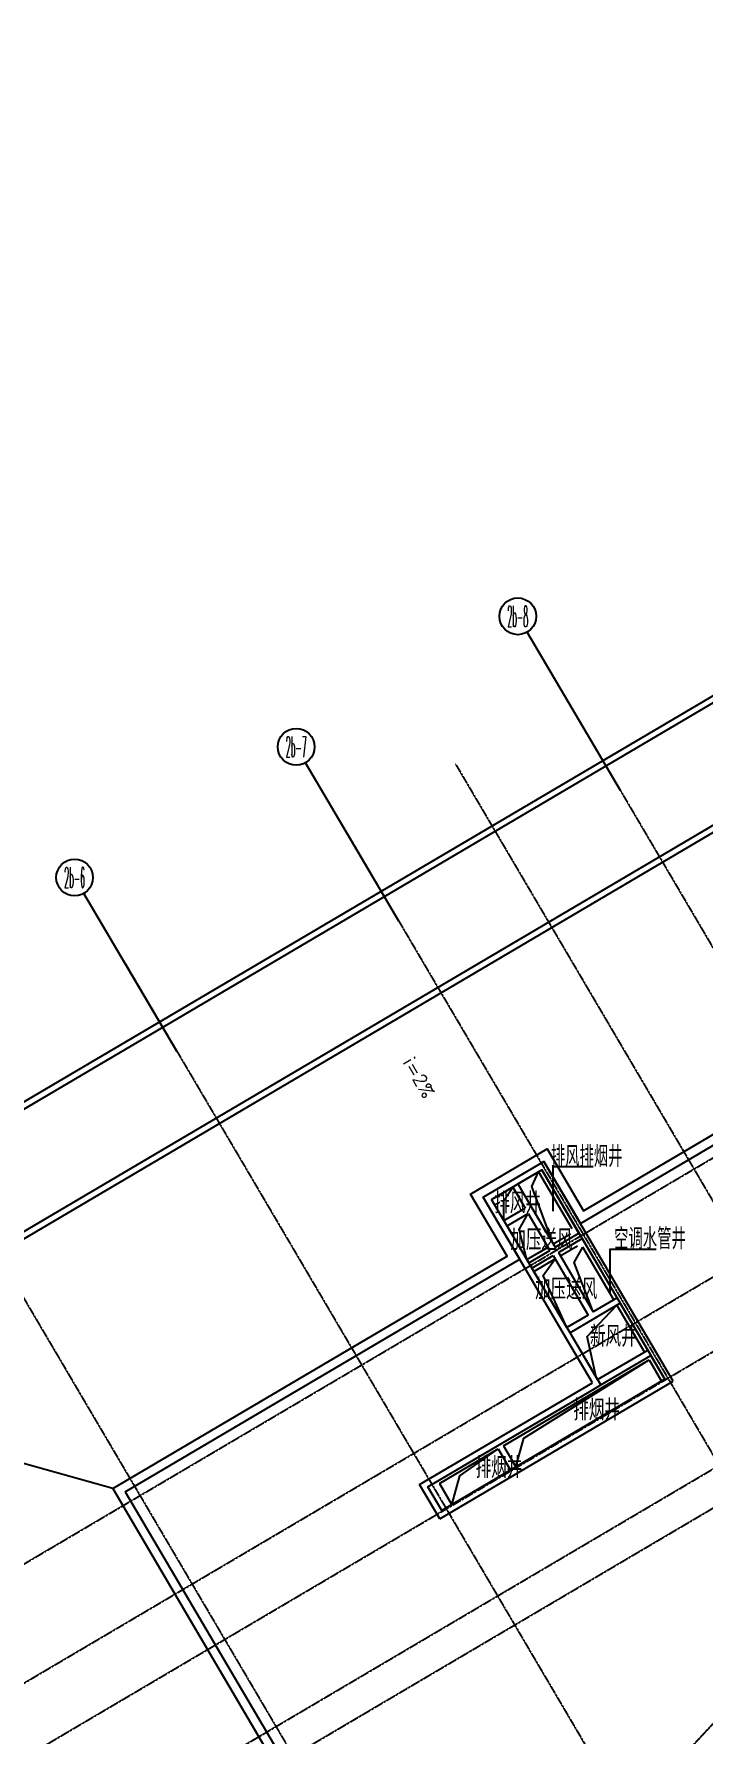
# Model space of a CAD drawing. Header units: metres. Extents: x -728143 to -282297, y 300383 to 505760.
# Drawn here: x -578641 to -556790, y 360524 to 416045 of the extents above; entities that cross this region are included whole.
import ezdxf
from ezdxf.enums import TextEntityAlignment as Align

# ---------------------------------------------------------------- set-up
doc = ezdxf.new("R2010")
doc.units = ezdxf.units.M
doc.linetypes.add('CENTER2', pattern=[2.541, 1.587, -0.318, 0.318, -0.318])
for name, color, linetype in [('AXIS', 3, 'Continuous'), ('AXIS_TEXT', 7, 'Continuous'), ('DOTE', 251, 'CENTER2'), ('J-STAIR', 163, 'Continuous'), ('J-TEXT', 7, 'Continuous'), ('J-WALL', 2, 'Continuous'), ('PUB_TEXT', 7, 'Continuous'), ('S-看线', 5, 'Continuous'), ('WALL', 2, 'Continuous'), ('屋顶排水', 76, 'Continuous')]:
    doc.layers.add(name, color=color, linetype=linetype)
doc.styles.add('_TCH_AXIS', font='COMPLEX', dxfattribs={"bigfont": 'GBCBIG'})
doc.styles.add('_TCH_DIM', font='simplex_.ttf', dxfattribs={"bigfont": 'GBCBIG'})
doc.styles.add('COMPLEX', font='COMPLEX')

# ---------------------------------------------------------------- blocks, each defined once
blk = doc.blocks.new('_AXISO')
blk.add_circle((0, 0), 0.5)
at = {"layer": 'AXIS_TEXT', "style": 'COMPLEX', "width": 1.041667}
blk.add_attdef('A', text='', height=0.56, dxfattribs=at).set_placement((-0.25, -0.28), (0.25, -0.28), align=Align.FIT)

msp = doc.modelspace()

# ---------------------------------------------------------------- linework, layer by layer
at = {"ltscale": 4, "extrusion": (-1.1827e-23, -1.32164e-09, 1)}
for p, q in [((-586449, 376555, 0), (-471701, 444149, 0)), ((-587535, 371682, 0), (-471154, 440237, 0))]:
    msp.add_line(p, q, dxfattribs=at)
at = {"color": 4, "ltscale": 4, "extrusion": (-1.1827e-23, -1.32164e-09, 1)}
for p, q in [((-587524, 371920, 0), (-471187, 440450, 0)), ((-586621, 376685, 0), (-545503, 400907, 0))]:
    msp.add_line(p, q, dxfattribs=at)
at = {"color": 250, "ltscale": 4, "extrusion": (-1.1827e-23, -1.32164e-09, 1), "elevation": 0}
msp.add_lwpolyline([(-561537, 351272), (-551443, 362096), (-544861, 355958), (-554955, 345134)], close=True, dxfattribs=at)
at = {"layer": 'AXIS', "extrusion": (-1.1827e-23, -1.32164e-09, 1)}
for p, q in [((-559489, 391353, 0), (-562534, 396522, 0)), ((-566726, 387089, 0), (-569772, 392259, 0)), ((-573964, 382826, 0), (-577009, 387996, 0))]:
    msp.add_line(p, q, dxfattribs=at)
at = {"layer": 'DOTE', "extrusion": (-1.1827e-23, -1.32164e-09, 1)}
for p, q in [((-591829, 358530, 0), (-469548, 430561, 0)), ((-587388, 350991, 0), (-468077, 421272, 0)), ((-586830, 350043, 0), (-467519, 420324, 0)), ((-561259, 394358, 0), (-539328, 357127, 0)), ((-589191, 353759, 0), (-523559, 392420, 0)), ((-564878, 392226, 0), (-542946, 354995, 0)), ((-590197, 355603, 0), (-530053, 391032, 0)), ((-568496, 390094, 0), (-551847, 361829, 0)), ((-575734, 385831, 0), (-559084, 357566, 0)), ((-582972, 381567, 0), (-566322, 353303, 0)), ((-551397, 366324, 0), (-578636, 337114, 0))]:
    msp.add_line(p, q, dxfattribs=at)
at = {"layer": 'J-STAIR', "ltscale": 4, "extrusion": (-1.1827e-23, -1.32164e-09, 1), "elevation": 0}
for points in [[(-561688, 377624), (-561688, 379076), (-560380, 379076)], [(-559823, 374926), (-559823, 376379), (-558317, 376379)]]:
    msp.add_lwpolyline(points, dxfattribs=at)
at = {"layer": 'J-WALL', "extrusion": (-1.1827e-23, -1.32164e-09, 1)}
for p, q in [((-563022, 378633, 0), (-561988, 379242, 0)), ((-562834, 378511, 0), (-562059, 378968, 0)), ((-563969, 378075, 0), (-563022, 378633, 0)), ((-563696, 378004, 0), (-563006, 378410, 0)), ((-563006, 378410, 0), (-562600, 377720, 0)), ((-562834, 378511, 0), (-562377, 377736, 0)), ((-563290, 377314, 0), (-562600, 377720, 0)), ((-563188, 377142, 0), (-562499, 377548, 0)), ((-562499, 377548, 0), (-561788, 376342, 0)), ((-562377, 377736, 0), (-561616, 376443, 0)), ((-561616, 376443, 0), (-560840, 376900, 0)), ((-561514, 376271, 0), (-560739, 376728, 0)), ((-562478, 375936, 0), (-561788, 376342, 0)), ((-562376, 375764, 0), (-561687, 376170, 0)), ((-561687, 376170, 0), (-560545, 374231, 0)), ((-561514, 376271, 0), (-560372, 374332, 0)), ((-559597, 374789, 0), (-560372, 374332, 0)), ((-560545, 374231, 0), (-561234, 373825, 0)), ((-559495, 374617, 0), (-560357, 374109, 0)), ((-560357, 374109, 0), (-561133, 373653, 0)), ((-565388, 367577, 0), (-557762, 372069, 0)), ((-565317, 367851, 0), (-558036, 372140, 0))]:
    msp.add_line(p, q, dxfattribs=at)
at = {"layer": 'S-看线', "ltscale": 4, "extrusion": (-1.1827e-23, -1.32164e-09, 1)}
for p, q in [((-562166, 378905, 0), (-561075, 377052, 0)), ((-562541, 376044, 0), (-561852, 376450, 0)), ((-561679, 376551, 0), (-561119, 376881, 0)), ((-561451, 376163, 0), (-560891, 376493, 0)), ((-559705, 374726, 0), (-560720, 376449, 0)), ((-562313, 375656, 0), (-561623, 376062, 0)), ((-559603, 374553, 0), (-558702, 373024, 0)), ((-563310, 369961, 0), (-558550, 372766, 0)), ((-558550, 372766, 0), (-558144, 372076, 0)), ((-565400, 368731, 0), (-563483, 369860, 0)), ((-563483, 369860, 0), (-563077, 369171, 0)), ((-563310, 369961, 0), (-562904, 369272, 0)), ((-565400, 368731, 0), (-564994, 368041, 0))]:
    msp.add_line(p, q, dxfattribs=at)
at = {"layer": 'S-看线', "ltscale": 4, "extrusion": (-1.1827e-23, -1.32164e-09, 1), "elevation": 0}
msp.add_lwpolyline([(-563696, 378004), (-562059, 378968), (-558036, 372140), (-565317, 367851), (-565774, 368626), (-560302, 371849), (-560130, 371951)], close=True, dxfattribs=at)
for points in [[(-561679, 376551), (-562376, 378424), (-562166, 378905)], [(-563290, 377314), (-563290, 377966), (-563006, 378410)], [(-562541, 376044), (-562793, 377023), (-562499, 377548)], [(-560372, 374332), (-560997, 375941), (-560720, 376449)], [(-561234, 373825), (-562005, 375523), (-561623, 376062)], [(-560282, 372209), (-560568, 373531), (-559603, 374553)], [(-562904, 369272), (-562638, 370211), (-558550, 372766)], [(-564994, 368041), (-564727, 368980), (-563483, 369860)]]:
    msp.add_lwpolyline(points, dxfattribs=at)
at = {"layer": 'WALL', "extrusion": (-1.1827e-23, -1.32164e-09, 1)}
for p, q in [((-560617, 376916, 0), (-561988, 379242, 0)), ((-560840, 376900, 0), (-562059, 378968, 0)), ((-563411, 377127, 0), (-563969, 378075, 0)), ((-563290, 377314, 0), (-563696, 378004, 0)), ((-562599, 375748, 0), (-563411, 377127, 0)), ((-562478, 375936, 0), (-563188, 377142, 0)), ((-559597, 374789, 0), (-560739, 376728, 0)), ((-559374, 374805, 0), (-560617, 376916, 0)), ((-561356, 373637, 0), (-562599, 375748, 0)), ((-561234, 373825, 0), (-562376, 375764, 0)), ((-558371, 373103, 0), (-559374, 374805, 0)), ((-558595, 373087, 0), (-559495, 374617, 0)), ((-560404, 372022, 0), (-561356, 373637, 0)), ((-560232, 372123, 0), (-561133, 373653, 0)), ((-557762, 372069, 0), (-558371, 373103, 0)), ((-560232, 372123, 0), (-558595, 373087, 0)), ((-560130, 371951, 0), (-558493, 372915, 0)), ((-558036, 372140, 0), (-558493, 372915, 0)), ((-566048, 368697, 0), (-560404, 372022, 0)), ((-565774, 368626, 0), (-560302, 371849, 0)), ((-560302, 371849, 0), (-560130, 371951, 0)), ((-560302, 371849, 0), (-560302, 371849, 0)), ((-560130, 371951, 0), (-560130, 371951, 0)), ((-565388, 367577, 0), (-566048, 368697, 0)), ((-565317, 367851, 0), (-565774, 368626, 0))]:
    msp.add_line(p, q, dxfattribs=at)
at = {"layer": '屋顶排水', "ltscale": 4, "extrusion": (-1.1827e-23, -1.32164e-09, 1)}
for p, q in [((-576069, 368568, 0), (-587422, 371748, 0)), ((-576069, 368568, 0), (-568851, 356314, 0)), ((-575658, 368462, 0), (-568614, 356504, 0))]:
    msp.add_line(p, q, dxfattribs=at)
at = {"layer": '屋顶排水', "ltscale": 4, "extrusion": (-1.1827e-23, -1.32164e-09, 1), "elevation": 0}
for points in [[(-576069, 368568), (-563187, 376156), (-564380, 378181), (-561882, 379653), (-560689, 377628), (-505286, 410263), (-506479, 412288), (-503980, 413760), (-502788, 411735), (-469658, 431251)], [(-575658, 368462), (-562777, 376050), (-563969, 378075), (-561988, 379242), (-560795, 377217), (-504876, 410157), (-506068, 412182), (-504087, 413349), (-502894, 411324), (-469607, 430932)]]:
    msp.add_lwpolyline(points, dxfattribs=at)
msp.add_lwpolyline([(-566969, 382732, 0, 0, 0), (-566050, 381173, 120, 0, 0), (-565822, 380785, 0, 0, 0)], format="xyseb", dxfattribs=at)

# ---------------------------------------------------------------- block references
at = {"layer": 'AXIS', "extrusion": (-1.1827e-23, -1.32164e-09, 1)}
ref = msp.add_blockref('_AXISO', (-562839, 397039, 0), dxfattribs=dict(at, xscale=1200, yscale=1200, zscale=1200))
ref.add_attrib('A', '2b-8', dxfattribs={"layer": 'AXIS_TEXT', "ltscale": 4, "extrusion": (-1.1827e-23, -1.32164e-09, 1), "height": 678.8, "style": '_TCH_AXIS', "width": 0.259259}).set_placement((-563178, 396700, 0), (-562499, 396700, 0), align=Align.FIT)
ref = msp.add_blockref('_AXISO', (-570076, 392776, 0), dxfattribs=dict(at, xscale=1200, yscale=1200, zscale=1200))
ref.add_attrib('A', '2b-7', dxfattribs={"layer": 'AXIS_TEXT', "ltscale": 4, "extrusion": (-1.1827e-23, -1.32164e-09, 1), "height": 678.8, "style": '_TCH_AXIS', "width": 0.259259}).set_placement((-570416, 392437, 0), (-569737, 392437, 0), align=Align.FIT)
ref = msp.add_blockref('_AXISO', (-577314, 388513, 0), dxfattribs=dict(at, xscale=1200, yscale=1200, zscale=1200))
ref.add_attrib('A', '2b-6', dxfattribs={"layer": 'AXIS_TEXT', "ltscale": 4, "extrusion": (-1.1827e-23, -1.32164e-09, 1), "height": 678.8, "style": '_TCH_AXIS', "width": 0.259259}).set_placement((-577653, 388173, 0), (-576974, 388173, 0), align=Align.FIT)

# ---------------------------------------------------------------- texts
at = {"layer": 'J-TEXT', "extrusion": (-1.1827e-23, -1.32164e-09, 1)}
for s, width, p in [('排风排烟井', 0.6, (-561759, 379132, 3000)), ('排风井', 0.65, (-563606, 377614, 3000)), ('加压送风', 0.65, (-563080, 376410, 3000)), ('空调水管井', 0.6, (-559691, 376447, 3000)), ('加压送风', 0.65, (-562273, 374807, 3000)), ('新风井', 0.65, (-560480, 373262, 3000)), ('排烟井', 0.65, (-561026, 370856, 3000)), ('排烟井', 0.65, (-564215, 368975, 3000))]:
    msp.add_text(s, height=600, dxfattribs=dict(at, width=width)).set_placement(p)
at = {"layer": 'PUB_TEXT', "extrusion": (-1.1827e-23, -1.32164e-09, 1), "style": '_TCH_DIM'}
msp.add_text('i=2%', height=421.4, rotation=300.5007, dxfattribs=at).set_placement((-566610, 382481, 0))

doc.saveas('drawing.dxf')
